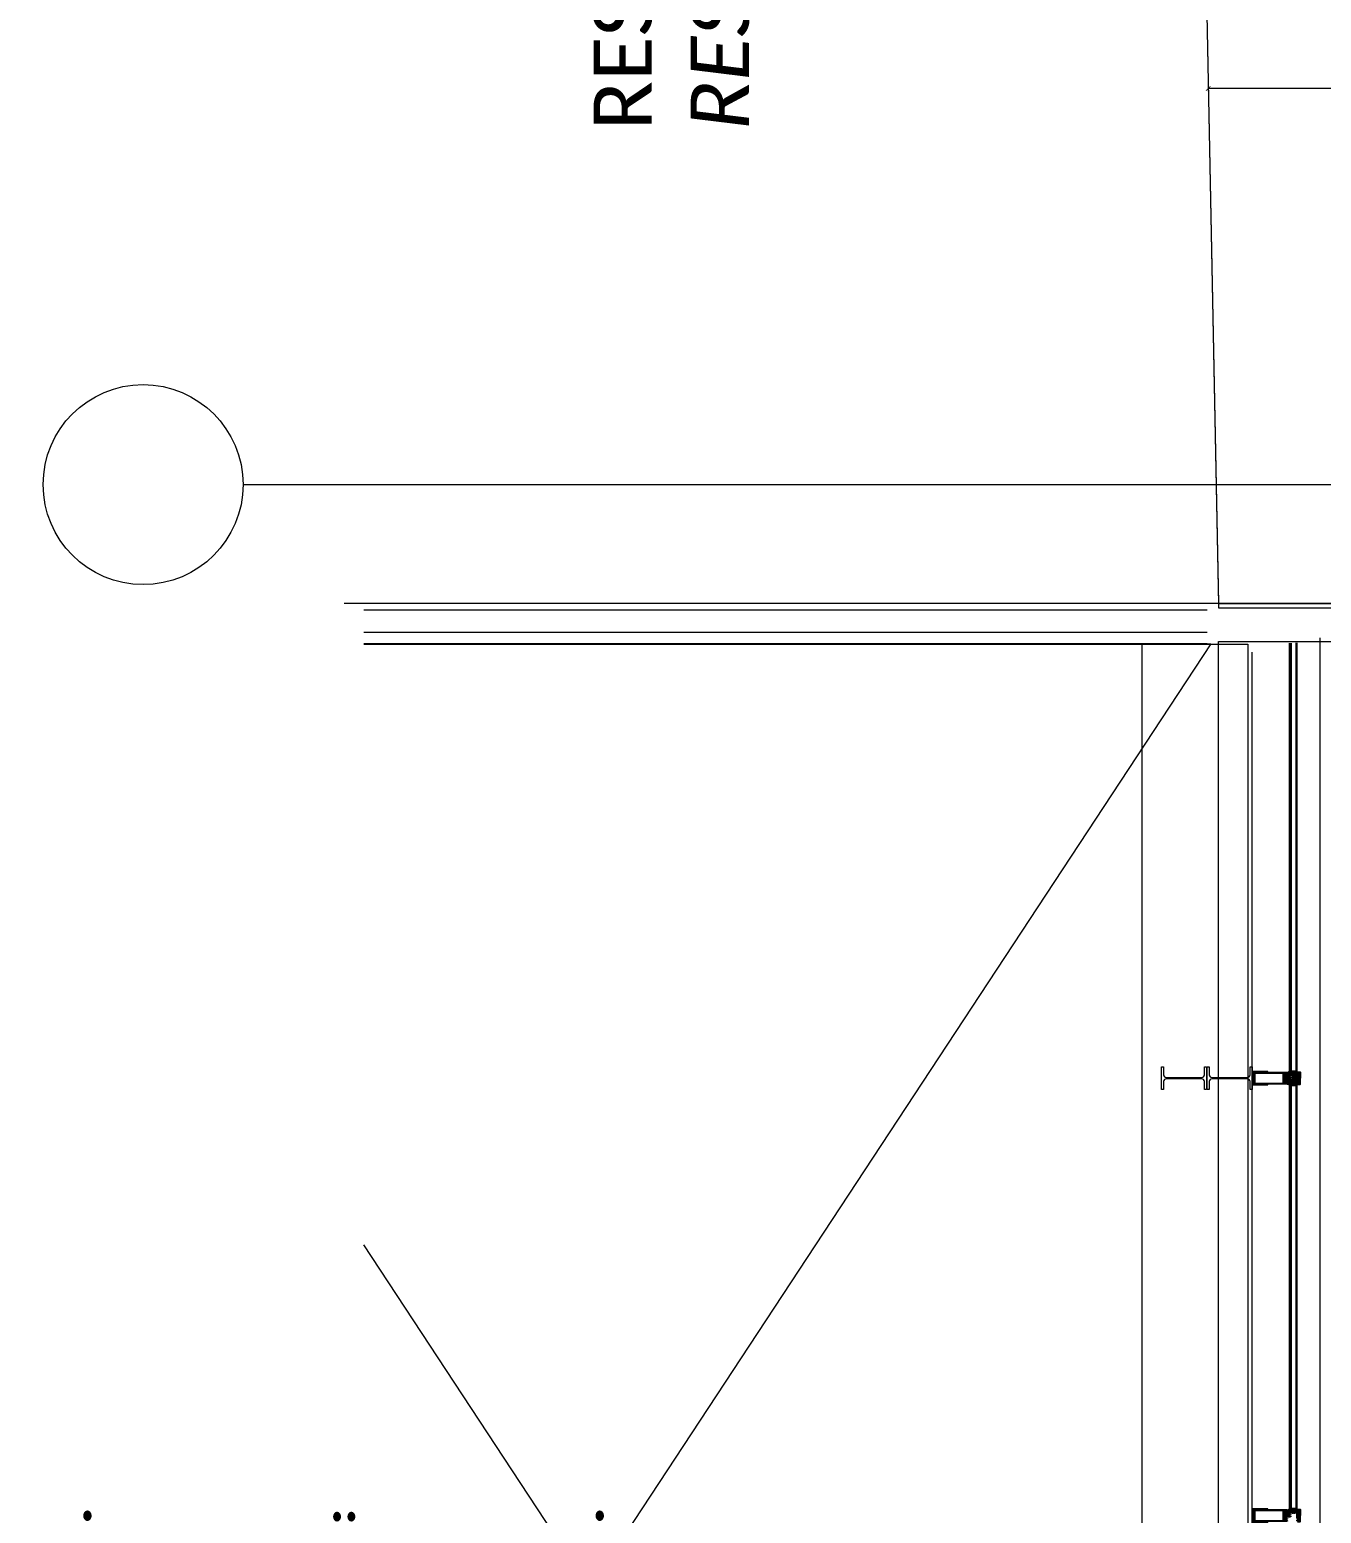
# Model space of a CAD drawing. Header units: millimetres. Extents: x -24 to 530668, y -246875 to -2983.
# Drawn here: x 264136 to 264713, y -115107 to -114445 of the extents above; entities that cross this region are included whole.
import ezdxf
from ezdxf.enums import TextEntityAlignment as Align

# ---------------------------------------------------------------- set-up
doc = ezdxf.new("R2010")
doc.units = ezdxf.units.MM
doc.header["$PDMODE"] = 2
doc.layers.get('0').update_dxf_attribs({"lineweight": 20})
for name, color, linetype, lineweight in [('0S-Profile EPDM', 22, 'Continuous', 25), ('0S-Shading EPDM', 25, 'Continuous', 13), ('t_tarama', 253, 'Continuous', 5), ('zemin yazı', 7, 'Continuous', 15), ('ölçü', 251, 'Continuous', 5)]:
    doc.layers.add(name, color=color, linetype=linetype, lineweight=lineweight)
doc.layers.add('a_window_metal_aluminium_section', color=2, linetype='Continuous')
doc.styles.add('arial', font='arial.ttf')
doc.styles.get("Standard").update_dxf_attribs({"font": 'times.ttf', "height": 12})
doc.styles.add('text2', font='calibri.ttf', dxfattribs={"width": 0.8})
doc.styles.add('txt_tur_1', font='arial.ttf', dxfattribs={"height": 1.5})
doc.styles.add('X_S_COL_01$0$arial', font='arial.ttf')
doc.styles.add('Ölçü50', font='calibri.ttf', dxfattribs={"width": 0.7})
doc.dimstyles.new('olcu10', dxfattribs={"dimtxt": 14, "dimasz": 2, "dimexe": 1.25, "dimexo": 0.625, "dimgap": 0.5, "dimtad": 1, "dimdec": 1, "dimrnd": 0.5, "dimzin": 9, "dimtxsty": 'Ölçü50', "dimblk": 'ARCHTICK', "dimcen": 2, "dimclrd": 256, "dimclre": 256, "dimclrt": 6, "dimazin": 2, "dimtfac": 1, "dimtdec": 1, "dimtix": 1, "dimtmove": 0, "dimatfit": 3, "dimldrblk": 'ARCHTICK', "dimfxl": 1, "dimlwd": -1, "dimarcsym": 0})

# ---------------------------------------------------------------- blocks, each defined once
blk = doc.blocks.new('_ArchTick')
at = {"color": 0, "linetype": 'ByBlock', "const_width": 0.15}
blk.add_lwpolyline([(-0.5, -0.5), (0.5, 0.5)], dxfattribs=at)
blk = doc.blocks.new('*D877')
at = {"layer": 'DEFPOINTS', "color": 0, "transparency": 16777216}
for p in [(259150.49, -114055.84, 1.63), (259150.49, -114060.17), (259477.9, -114059.93, 0)]:
    blk.add_point(p, dxfattribs=at)
at = {"layer": 'ölçü', "lineweight": -2, "transparency": 16777216}
for p, q in [((259150.49, -114056.47), (259150.49, -114061.42)), ((259477.9, -114060.55), (259477.9, -114061.42))]:
    blk.add_line(p, q, dxfattribs=at)
at = {"layer": 'ölçü', "transparency": 16777216}
blk.add_line((259477.9, -114060.17), (259150.49, -114060.17), dxfattribs=at)
at = {"layer": 'ölçü', "transparency": 16777216, "xscale": 2, "yscale": 2, "zscale": 2, "rotation": 180}
blk.add_blockref('_ArchTick', (259150.49, -114060.17), dxfattribs=at)
at = {"layer": 'ölçü', "transparency": 16777216, "xscale": 2, "yscale": 2, "zscale": 2}
blk.add_blockref('_ArchTick', (259477.9, -114060.17), dxfattribs=at)
at = {"layer": 'ölçü', "color": 6, "transparency": 16777216, "insert": (259314.2, -114051.04), "char_height": 14, "attachment_point": 5, "style": 'Ölçü50'}
blk.add_mtext('327,5', dxfattribs=at)
blk = doc.blocks.new('dgriya')
at = {"layer": 'a_window_metal_aluminium_section', "extrusion": (0, 0, -1)}
for p, q in [((-161.7, 4.5), (-161.2, 5)), ((-161.7, 3.5), (-161.7, 4.5)), ((-160.7, 2.5), (-161.7, 3.5)), ((-161.2, 5), (-134.2, 5)), ((-159.8, 2.5), (-160.7, 2.5)), ((-159.5, 2), (-159.8, 2.5)), ((-158.3, 2), (-159.5, 2)), ((-158, 2.5), (-158.3, 2)), ((-157.7, 2), (-158, 2.5)), ((-156.5, 2), (-157.7, 2)), ((-156.2, 2.5), (-156.5, 2)), ((-155.9, 2), (-156.2, 2.5)), ((-154.7, 2), (-155.9, 2)), ((-154.4, 2.5), (-154.7, 2)), ((-154.1, 2), (-154.4, 2.5)), ((-152.9, 2), (-154.1, 2)), ((-152.6, 2.5), (-152.9, 2)), ((-152.3, 2), (-152.6, 2.5)), ((-151.1, 2), (-152.3, 2)), ((-150.8, 2.5), (-151.1, 2)), ((-150.5, 2), (-150.8, 2.5)), ((-149.3, 2), (-150.5, 2)), ((-149, 2.5), (-149.3, 2)), ((-148.7, 2), (-149, 2.5)), ((-147.5, 2), (-148.7, 2)), ((-147.2, 2.5), (-147.5, 2)), ((-146.9, 2), (-147.2, 2.5)), ((-145.8, 2), (-146.9, 2)), ((-145.8, 14.4), (-144.9, 15.3)), ((-145.8, 13.1), (-145.8, 14.4)), ((-145.3, 12.6), (-145.8, 13.1)), ((-143.9, 0.9), (-145.8, 2)), ((-145.7, 23.1), (-145.7, 25)), ((-145.7, 25), (2.8, 25)), ((-144.9, 22.3), (-145.7, 23.1)), ((-133.2, 12.6), (-145.3, 12.6)), ((-144.3, 22.3), (-144.9, 22.3)), ((-144.9, 15.3), (-144.3, 15.3)), ((-141.6, 23.5), (-144.3, 23.5)), ((-144.3, 23.5), (-144.3, 22.3)), ((-144.3, 15.3), (-144.3, 14.1)), ((-144.3, 14.1), (-141.6, 14.1)), ((-143.4, 0), (-143.9, 0.9)), ((-143.9, -0.9), (-143.4, 0)), ((-141.6, 19), (-141.6, 23.5)), ((-141.4, 18.8), (-141.6, 19)), ((-141.6, 18.5), (-141.4, 18.8)), ((-141.6, 14.1), (-141.6, 18.5)), ((-134.2, 5), (-133.2, 5.3)), ((-132.7, 12.1), (-133.2, 12.6)), ((-133.2, 5.3), (-132.7, 6.5)), ((-132.7, 6.5), (-132.7, 12.1)), ((2.8, 25), (3.8, 24.6)), ((3.8, 24.6), (4.3, 23.7)), ((4.3, 23.7), (4.3, -23.5)), ((-161.7, -3.7), (-160.7, -2.5)), ((-161.7, -4.5), (-161.7, -3.7)), ((-161.2, -5), (-161.7, -4.5)), ((-134.2, -5), (-161.2, -5)), ((-160.7, -2.5), (-160.4, -2)), ((-160.4, -2), (-159.2, -2)), ((-159.2, -2), (-158.9, -2.5)), ((-158.9, -2.5), (-158.6, -2)), ((-158.6, -2), (-157.4, -2)), ((-157.4, -2), (-157.1, -2.5)), ((-157.1, -2.5), (-156.8, -2)), ((-156.8, -2), (-155.6, -2)), ((-155.6, -2), (-155.3, -2.5)), ((-155.3, -2.5), (-155, -2)), ((-155, -2), (-153.8, -2)), ((-153.8, -2), (-153.5, -2.5)), ((-153.5, -2.5), (-153.2, -2)), ((-153.2, -2), (-152, -2)), ((-152, -2), (-151.7, -2.5)), ((-151.7, -2.5), (-151.4, -2)), ((-151.4, -2), (-150.2, -2)), ((-150.2, -2), (-149.9, -2.5)), ((-149.9, -2.5), (-149.6, -2)), ((-149.6, -2), (-148.4, -2)), ((-148.4, -2), (-148.1, -2.5)), ((-148.1, -2.5), (-147.8, -2)), ((-147.8, -2), (-145.8, -2)), ((-145.8, -2), (-143.9, -0.9)), ((-145.8, -13.1), (-145.3, -12.6)), ((-145.8, -14.4), (-145.8, -13.1)), ((-145.8, -13.1), (-145.8, -13.1)), ((-144.9, -15.3), (-145.8, -14.4)), ((-145.7, -23.1), (-144.9, -22.3)), ((-145.7, -25), (-145.7, -23.1)), ((2.8, -25), (-145.7, -25)), ((-145.3, -12.6), (-133.2, -12.6)), ((-144.3, -15.3), (-144.9, -15.3)), ((-144.9, -22.3), (-144.3, -22.3)), ((-141.6, -14.1), (-144.3, -14.1)), ((-144.3, -14.1), (-144.3, -15.3)), ((-144.3, -22.3), (-144.3, -23.5)), ((-144.3, -23.5), (-141.6, -23.5)), ((-141.6, -18.5), (-141.6, -14.1)), ((-141.4, -18.8), (-141.6, -18.5)), ((-141.6, -19), (-141.4, -18.8)), ((-141.6, -23.5), (-141.6, -19)), ((-133, -5.6), (-134.2, -5)), ((-133.2, -12.6), (-132.7, -12.1)), ((-132.7, -6.5), (-133, -5.6)), ((-132.7, -12.1), (-132.7, -6.5)), ((3.9, -24.6), (2.8, -25)), ((4.3, -23.5), (3.9, -24.6))]:
    blk.add_line(p, q, dxfattribs=at)
at = {"layer": 'a_window_metal_aluminium_section'}
for p, q in [((-130.4, 22.9), (-130.4, -22.9)), ((0, 22.9), (-130.4, 22.9)), ((-130.4, 22.9), (-130.4, 22.9)), ((0, -22.9), (0, 22.9)), ((-130.4, -22.9), (0, -22.9))]:
    blk.add_line(p, q, dxfattribs=at)
for points in [[(-192.4, 27), (-204.4, 27), (-204.4, 0)], [(-192.4, 25), (-202.4, 25), (-202.4, 0)], [(-192.4, 25), (-192.4, 27)], [(-192.4, -27), (-204.4, -27), (-204.4, 0)], [(-192.4, -25), (-202.4, -25), (-202.4, 0)], [(-192.4, -25), (-192.4, -27)]]:
    blk.add_lwpolyline(points, dxfattribs=at)
for points in [[(-191.5, 23.5), (-191.5, 20.3), (-192.3, 19.5), (-192.9, 19.5), (-192.9, 20.7), (-194.5, 20.7), (-194.7, 20.7), (-194.9, 20.6), (-195.1, 20.5), (-195.2, 20.4), (-195.4, 20.3), (-195.5, 20.1), (-195.5, 19.9), (-195.5, 19.7), (-195.5, 11.3), (-192.9, 11.3), (-192.9, 12.5), (-192.3, 12.5), (-191.5, 11.7), (-191.5, -11.7), (-192.3, -12.5), (-192.9, -12.5), (-192.9, -11.3), (-195.5, -11.3), (-195.5, -19.7), (-195.5, -19.9), (-195.5, -20.1), (-195.4, -20.3), (-195.2, -20.4), (-195.1, -20.5), (-194.9, -20.6), (-194.7, -20.7), (-194.5, -20.7), (-192.9, -20.7), (-192.9, -19.5), (-192.3, -19.5), (-191.5, -20.3), (-191.5, -23.5), (-195.3, -22.5), (-195.4, -22.5), (-195.5, -22.5), (-195.6, -22.5), (-195.7, -22.5), (-195.8, -22.6), (-195.9, -22.7), (-196, -22.8), (-196, -22.9), (-196, -23), (-196.1, -23.1), (-196.1, -23.2), (-196.2, -23.3), (-196.3, -23.4), (-196.4, -23.4), (-196.5, -23.5), (-196.6, -23.5), (-196.7, -23.5), (-196.8, -23.4), (-197, -23.4), (-197.1, -23.3), (-197.2, -23.2), (-197.4, -23.1), (-197.5, -23), (-197.6, -23), (-197.7, -22.9), (-197.8, -22.9), (-197.9, -22.8), (-198, -22.8), (-198.1, -22.7), (-198.3, -22.7), (-198.4, -22.6), (-198.5, -22.6), (-198.6, -22.5), (-198.7, -22.5), (-198.9, -22.4), (-199, -22.3), (-199.1, -22.3), (-199.2, -22.2), (-199.3, -22.2), (-199.4, -22.1), (-199.5, -22.1), (-199.6, -22), (-199.8, -21.9), (-199.9, -21.9), (-200, -21.9), (-200.2, -21.8), (-200.3, -21.7), (-200.5, -21.7), (-200.6, -21.7), (-200.7, -21.6), (-200.8, -21.6), (-200.9, -21.5), (-201, -21.5), (-201.1, -21.5), (-201.2, -21.4), (-201.3, -21.3), (-201.4, -21.2), (-201.4, -21), (-201.4, -20.8), (-201.3, -20.7), (-201.2, -20.6), (-201.1, -20.5), (-200.9, -20.5), (-198, -20.5), (-197.9, -20.5), (-197.7, -20.4), (-197.6, -20.2), (-197.5, -20), (-197.5, -10.8), (-197.5, -10.6), (-197.5, -10.4), (-197.4, -10.2), (-197.2, -10.1), (-197.1, -10), (-196.9, -9.9), (-196.7, -9.8), (-196.5, -9.8), (-195.5, -9.8), (-195.3, -9.8), (-195.2, -9.7), (-195, -9.6), (-194.8, -9.5), (-194.7, -9.4), (-194.6, -9.2), (-194.6, -9), (-194.5, -8.8), (-194.5, -0.3), (-194.4, -0.2), (-194.3, 0), (-194.4, 0.2), (-194.5, 0.2), (-194.5, 8.8), (-194.6, 9), (-194.6, 9.2), (-194.7, 9.4), (-194.8, 9.5), (-195, 9.6), (-195.2, 9.7), (-195.3, 9.8), (-195.5, 9.8), (-196.5, 9.8), (-196.7, 9.8), (-196.9, 9.9), (-197.1, 10), (-197.2, 10.1), (-197.4, 10.2), (-197.5, 10.4), (-197.5, 10.6), (-197.5, 10.8), (-197.5, 20), (-197.6, 20.2), (-197.7, 20.4), (-197.9, 20.5), (-198, 20.5), (-200.9, 20.5), (-201.1, 20.5), (-201.2, 20.6), (-201.3, 20.7), (-201.4, 20.8), (-201.4, 21), (-201.4, 21.2), (-201.3, 21.3), (-201.2, 21.4), (-201.1, 21.5), (-201, 21.5), (-200.8, 21.6), (-200.7, 21.6), (-200.6, 21.7), (-200.5, 21.7), (-200.3, 21.7), (-200.2, 21.8), (-200.1, 21.8), (-200, 21.9), (-199.9, 21.9), (-199.8, 21.9), (-199.7, 22), (-199.6, 22), (-199.4, 22.1), (-199.2, 22.2), (-199, 22.3), (-198.9, 22.4), (-198.8, 22.4), (-198.6, 22.5), (-198.5, 22.6), (-198.4, 22.6), (-198.3, 22.7), (-198.1, 22.7), (-198, 22.8), (-197.9, 22.8), (-197.8, 22.9), (-197.6, 23), (-197.5, 23), (-197.4, 23.1), (-197.3, 23.2), (-197.2, 23.2), (-197.1, 23.3), (-197, 23.3), (-197, 23.4), (-196.8, 23.4), (-196.7, 23.5), (-196.6, 23.5), (-196.5, 23.4), (-196.3, 23.4), (-196.2, 23.3), (-196.1, 23.2), (-196.1, 23.1), (-196, 23), (-196, 22.9), (-196, 22.8), (-195.9, 22.7), (-195.8, 22.6), (-195.7, 22.5), (-195.5, 22.5), (-195.4, 22.5), (-195.3, 22.5), (-191.5, 23.5)], [(-133.2, -3.2), (-132.7, -2.7), (-132.7, 2.7), (-133.2, 3.2), (-140.6, 3.2), (-141.1, 2.7), (-141.1, -2.7), (-140.6, -3.2), (-133.2, -3.2)], [(-138.4, 14.1), (-132.7, 14.1), (-132.7, 18.5), (-132.5, 18.8), (-132.7, 19), (-132.7, 23.5), (-138.4, 23.5), (-138.4, 22.3), (-139, 22.3), (-139.6, 23), (-140.2, 23.1), (-140.5, 22.6), (-140.3, 22.2), (-139.3, 21.2), (-139, 20.5), (-139, 17.1), (-139.3, 16.4), (-140.3, 15.4), (-140.5, 15), (-140.2, 14.5), (-139.6, 14.7), (-139, 15.3), (-138.4, 15.3), (-138.4, 14.1)], [(-138.4, -23.5), (-132.7, -23.5), (-132.7, -19), (-132.5, -18.8), (-132.7, -18.5), (-132.7, -14.1), (-138.4, -14.1), (-138.4, -15.3), (-139, -15.3), (-139.6, -14.7), (-140.2, -14.5), (-140.5, -15), (-140.3, -15.3), (-139.3, -16.4), (-139, -17.1), (-139, -20.5), (-139.3, -21.2), (-140.3, -22.2), (-140.5, -22.6), (-140.2, -23.1), (-139.6, -23), (-139, -22.3), (-138.4, -22.3), (-138.4, -23.5)]]:
    blk.add_lwpolyline(points, close=True, dxfattribs=at)
blk = doc.blocks.new('Gasket 244947')
at = {"layer": '0S-Shading EPDM'}
h = blk.add_hatch(dxfattribs=at)
h.set_pattern_fill('ANSI37', color=256, scale=0.625, angle=90, style=0)
h.paths.add_polyline_path([(7.8, 0), (4.57, 0), (4.1, 0.5), (4.1, 1.58), (4.57, 2), (7.83, 2), (8.3, 1.58), (8.3, 0.5)], flags=16)
h.paths.add_polyline_path([(7.4, -4.5), (5, -4.5), (4, -3.5), (4, -2.5), (5, -1.5), (7.4, -1.5), (8.4, -2.5), (8.4, -3.5)], flags=16)
h.paths.add_polyline_path([(0.91, -7.87), (2.9, -7.87), (3.99, -7.9), (5.07, -8.01), (6.14, -8.2), (7.19, -8.45), (8.3, -8.65), (9.42, -8.78), (12.23, -8.8), (12.9, -8.4), (12.91, -8.21), (12.46, -7.82), (11.61, -7.83), (10.44, -7.8), (9.24, -7.74), (8.44, -7.65), (8.12, -7.41), (8.1, -7.23), (8.45, -6.86), (11.4, -7.01), (12.4, -6.05), (12.4, 0), (10.39, 0), (9.83, -0.15), (9.49, 0.08), (9.49, 1.7), (9.96, 1.98), (10.11, 2.19), (10, 2.47), (8.62, 3.61), (7.17, 3.1), (5.24, 3.1), (3.78, 3.61), (2.4, 2.47), (2.29, 2.19), (2.44, 1.98), (2.91, 1.7), (2.91, 0.08), (2.57, -0.15), (2.02, 0), (0, 0), (0, -5.98), (-0.26, -6.64), (-0.75, -7.11), (-1.28, -7.54), (-1.86, -7.9), (-2.46, -8.21), (-3.01, -8.46), (-3.07, -8.63), (-3.01, -8.79), (-2.85, -8.87), (-1.55, -8.62), (0.07, -8.05)])
at = {"layer": '0S-Profile EPDM'}
blk.add_lwpolyline([(0.91, -7.87), (2.9, -7.87), (3.99, -7.9), (5.07, -8.01), (6.14, -8.2), (7.19, -8.45), (8.3, -8.65), (9.42, -8.78), (12.23, -8.8), (12.9, -8.4), (12.91, -8.21), (12.46, -7.82), (11.61, -7.83), (10.44, -7.8), (9.24, -7.74), (8.44, -7.65), (8.12, -7.41), (8.1, -7.23), (8.45, -6.86), (11.4, -7.01), (12.4, -6.05), (12.4, 0), (10.39, 0), (9.83, -0.15), (9.49, 0.08), (9.49, 1.7), (9.96, 1.98), (10.11, 2.19), (10, 2.47), (8.62, 3.61), (7.17, 3.1), (5.24, 3.1), (3.78, 3.61), (2.4, 2.47), (2.29, 2.19), (2.44, 1.98), (2.91, 1.7), (2.91, 0.08), (2.57, -0.15), (2.02, 0), (0, 0), (0, -5.98), (-0.26, -6.64), (-0.75, -7.11), (-1.28, -7.54), (-1.86, -7.9), (-2.46, -8.21), (-3.01, -8.46), (-3.07, -8.63), (-3.01, -8.79), (-2.85, -8.87), (-1.55, -8.62), (0.07, -8.05), (0.91, -7.87)], close=True, dxfattribs=at)
at = {"layer": '0S-Profile EPDM', "extrusion": (0, 0, -1)}
for points in [[(-7.8, 0), (-4.57, 0), (-4.1, 0.5), (-4.1, 1.58), (-4.57, 2), (-7.83, 2), (-8.3, 1.58), (-8.3, 0.5), (-7.8, 0)], [(-7.4, -4.5), (-5, -4.5), (-4, -3.5), (-4, -2.5), (-5, -1.5), (-7.4, -1.5), (-8.4, -2.5), (-8.4, -3.5), (-7.4, -4.5)]]:
    blk.add_lwpolyline(points, close=True, dxfattribs=at)
blk = doc.blocks.new('_244947')
at = {"layer": '0S-Profile EPDM'}
blk.add_blockref('Gasket 244947', (0, 0), dxfattribs=at)
blk = doc.blocks.new('326320')
at = {"layer": '0S-Profile EPDM'}
for points in [[(8.4, 13.6), (8.4, 17.7), (6.8, 19.3), (4.6, 19.3), (4.5, 19.2), (4.4, 19.3), (3.3, 19.3), (3.3, 19.2), (3.2, 19.3), (2.2, 19.3), (2.1, 19.2), (2, 19.3), (0, 19.3), (0, 15.8), (0.1, 15.7), (0, 15.6), (0, 14.8), (0.1, 14.7), (0, 14.6), (0, 13.8), (0.1, 13.7), (0, 13.6), (0, 12.8), (0.1, 12.7), (0, 12.6), (0, 11.8), (0.1, 11.7), (0, 11.6), (0, 10.4), (1.2, 9.9), (1.2, 9.4), (0, 8.9), (0, 7.7), (0.1, 7.6), (0, 7.6), (0, 6.7), (0.1, 6.6), (0, 6.6), (0, 5.7), (0.1, 5.6), (0, 5.6), (0, 4.7), (0.1, 4.6), (0, 4.6), (0, 3.7), (0.1, 3.6), (0, 3.5), (0, 0), (2, 0), (2.1, 0.1), (2.2, 0), (3.2, 0), (3.3, 0.1), (3.3, 0), (4.4, 0), (4.5, 0.1), (4.6, 0), (6.8, 0), (8.4, 1.6), (8.4, 5.7), (20.8, 5.7), (20.8, 6.3), (20.3, 6.8), (9.1, 6.8), (8.6, 7.3), (8.6, 12), (9.1, 12.5), (20.3, 12.5), (20.8, 13), (20.8, 13.6)], [(7, 16.8), (7, 2.5), (6, 1.5), (1.4, 1.5), (1.4, 17.8), (6, 17.8), (7, 16.9)]]:
    blk.add_lwpolyline(points, close=True, dxfattribs=at)
blk = doc.blocks.new('Gasket 242524')
at = {"layer": '0S-Shading EPDM'}
h = blk.add_hatch(dxfattribs=at)
h.set_pattern_fill('ANSI37', color=256, scale=0.625, angle=90, style=0)
h.paths.add_polyline_path([(-2.737134, 5.300517), (-2.87946, 5.056922), (-3.000123, 4.801901), (-3.098214, 4.537377), (-3.172994, 4.265342), (-3.223901, 3.987847), (-3.250549, 3.706982), (-3.252739, 3.424864), (-3.230453, 3.14362), (-3.18386, 2.865368), (-3.113311, 2.592205), (-3.019338, 2.32619), (-2.902648, 2.069327), (-2.76412, 1.823552), (-2.6048, 1.590717), (-2.556662, 1.520493), (-2.514672, 1.446428), (-2.479134, 1.36906), (-2.450306, 1.288949), (-2.428397, 1.206677), (-2.413566, 1.122839), (-2.405919, 1.038044), (-2.405514, 0.952905), (-2.412352, 0.86804), (-2.426384, 0.784065), (-2.447508, 0.701588), (-2.475572, 0.621206), (-2.510371, 0.543503), (-2.551654, 0.469042), (-2.599121, 0.398362), (-2.652428, 0.331976), (-2.711189, 0.270365), (-2.774978, 0.213975), (-2.843332, 0.163216), (-2.915756, 0.118456), (-2.991725, 0.080018), (-3.070688, 0.048182), (-3.152073, 0.023177), (-3.235291, 0.005187), (-3.319736, -0.00566), (-3.404799, -0.009285), (-4.813239, -0.009285), (-4.890818, -0.012298), (-4.96793, -0.021322), (-5.04411, -0.0363), (-5.118898, -0.057143), (-5.191843, -0.083726), (-8.888317, -1.595786), (-8.966648, -1.631845), (-9.041582, -1.674518), (-9.11256, -1.723489), (-9.179056, -1.778392), (-9.240574, -1.83882), (-9.296658, -1.904323), (-9.34689, -1.974415), (-9.390896, -2.048574), (-9.42835, -2.126248), (-9.458972, -2.20686), (-9.482536, -2.289811), (-9.498866, -2.374483), (-9.50784, -2.460247), (-9.509392, -2.546466), (-9.50351, -2.632498), (-9.490239, -2.717703), (-9.469675, -2.801448), (-9.441974, -2.88311), (-9.40734, -2.962082), (-9.366031, -3.037776), (-9.318354, -3.10963), (-9.264664, -3.17711), (-9.205361, -3.239713), (-9.140884, -3.296974), (-9.071714, -3.348467), (-8.998365, -3.393809), (-8.921382, -3.432664), (-8.841338, -3.464742), (-8.758827, -3.489805), (-5.875279, -4.103828), (-2.950409, -4.473981), (-0.004806, -4.597656), (2.940798, -4.473985), (5.865668, -4.103838), (8.749217, -3.489819), (8.831728, -3.464756), (8.911773, -3.432678), (8.988756, -3.393823), (9.062106, -3.34848), (9.131277, -3.296986), (9.195754, -3.239725), (9.255058, -3.177121), (9.308748, -3.109641), (9.356425, -3.037787), (9.397735, -2.962092), (9.432369, -2.88312), (9.460071, -2.801457), (9.480634, -2.717711), (9.493906, -2.632505), (9.499788, -2.546473), (9.498236, -2.460254), (9.489261, -2.374489), (9.472932, -2.289816), (9.449368, -2.206865), (9.418745, -2.126252), (9.381291, -2.048577), (9.337284, -1.974418), (9.287052, -1.904326), (9.230968, -1.838822), (9.169449, -1.778393), (9.102953, -1.72349), (9.031974, -1.674519), (8.95704, -1.631845), (8.878708, -1.595786), (5.182234, -0.083726), (5.109288, -0.057143), (5.034501, -0.0363), (4.958321, -0.021322), (4.881209, -0.012298), (4.80363, -0.009285), (3.39519, -0.009285), (3.310127, -0.00566), (3.225681, 0.005187), (3.142464, 0.023177), (3.061079, 0.048182), (2.982116, 0.080018), (2.906147, 0.118456), (2.833723, 0.163216), (2.765369, 0.213975), (2.70158, 0.270365), (2.642819, 0.331976), (2.589512, 0.398362), (2.542045, 0.469042), (2.500762, 0.543503), (2.465963, 0.621206), (2.437899, 0.701588), (2.416775, 0.784065), (2.402743, 0.86804), (2.395905, 0.952905), (2.39631, 1.038044), (2.403957, 1.122839), (2.418788, 1.206677), (2.440697, 1.288949), (2.469525, 1.36906), (2.505063, 1.446428), (2.547053, 1.520493), (2.595191, 1.590717), (2.754511, 1.823552), (2.893039, 2.069327), (3.009729, 2.32619), (3.103702, 2.592205), (3.174251, 2.865368), (3.220844, 3.14362), (3.24313, 3.424864), (3.24094, 3.706982), (3.214292, 3.987847), (3.163385, 4.265342), (3.088605, 4.537377), (2.990514, 4.801901), (2.869851, 5.056922), (2.727525, 5.300517), (2.56461, 5.530851), (2.382333, 5.746188), (2.182067, 5.944906), (1.965322, 6.125506), (1.73373, 6.286629), (1.489038, 6.427059), (1.233088, 6.545739), (0.967811, 6.641774), (0.695204, 6.714442), (0.417322, 6.763193), (0.136258, 6.78766), (-0.145868, 6.78766), (-0.426931, 6.763193), (-0.704813, 6.714442), (-0.97742, 6.641774), (-1.242697, 6.545739), (-1.498647, 6.427059), (-1.743339, 6.286629), (-1.974931, 6.125506), (-2.191676, 5.944906), (-2.391942, 5.746188), (-2.574219, 5.530851)])
at = {"layer": '0S-Profile EPDM'}
blk.add_lwpolyline([(-2.737134, 5.300517), (-2.87946, 5.056922), (-3.000123, 4.801901), (-3.098214, 4.537377), (-3.172994, 4.265342), (-3.223901, 3.987847), (-3.250549, 3.706982), (-3.252739, 3.424864), (-3.230453, 3.14362), (-3.18386, 2.865368), (-3.113311, 2.592205), (-3.019338, 2.32619), (-2.902648, 2.069327), (-2.76412, 1.823552), (-2.6048, 1.590717), (-2.556662, 1.520493), (-2.514672, 1.446428), (-2.479134, 1.36906), (-2.450306, 1.288949), (-2.428397, 1.206677), (-2.413566, 1.122839), (-2.405919, 1.038044), (-2.405514, 0.952905), (-2.412352, 0.86804), (-2.426384, 0.784065), (-2.447508, 0.701588), (-2.475572, 0.621206), (-2.510371, 0.543503), (-2.551654, 0.469042), (-2.599121, 0.398362), (-2.652428, 0.331976), (-2.711189, 0.270365), (-2.774978, 0.213975), (-2.843332, 0.163216), (-2.915756, 0.118456), (-2.991725, 0.080018), (-3.070688, 0.048182), (-3.152073, 0.023177), (-3.235291, 0.005187), (-3.319736, -0.00566), (-3.404799, -0.009285), (-4.813239, -0.009285), (-4.890818, -0.012298), (-4.96793, -0.021322), (-5.04411, -0.0363), (-5.118898, -0.057143), (-5.191843, -0.083726), (-8.888317, -1.595786), (-8.966648, -1.631845), (-9.041582, -1.674518), (-9.11256, -1.723489), (-9.179056, -1.778392), (-9.240574, -1.83882), (-9.296658, -1.904323), (-9.34689, -1.974415), (-9.390896, -2.048574), (-9.42835, -2.126248), (-9.458972, -2.20686), (-9.482536, -2.289811), (-9.498866, -2.374483), (-9.50784, -2.460247), (-9.509392, -2.546466), (-9.50351, -2.632498), (-9.490239, -2.717703), (-9.469675, -2.801448), (-9.441974, -2.88311), (-9.40734, -2.962082), (-9.366031, -3.037776), (-9.318354, -3.10963), (-9.264664, -3.17711), (-9.205361, -3.239713), (-9.140884, -3.296974), (-9.071714, -3.348467), (-8.998365, -3.393809), (-8.921382, -3.432664), (-8.841338, -3.464742), (-8.758827, -3.489805), (-5.875279, -4.103828), (-2.950409, -4.473981), (-0.004806, -4.597656), (2.940798, -4.473985), (5.865668, -4.103838), (8.749217, -3.489819), (8.831728, -3.464756), (8.911773, -3.432678), (8.988756, -3.393823), (9.062106, -3.34848), (9.131277, -3.296986), (9.195754, -3.239725), (9.255058, -3.177121), (9.308748, -3.109641), (9.356425, -3.037787), (9.397735, -2.962092), (9.432369, -2.88312), (9.460071, -2.801457), (9.480634, -2.717711), (9.493906, -2.632505), (9.499788, -2.546473), (9.498236, -2.460254), (9.489261, -2.374489), (9.472932, -2.289816), (9.449368, -2.206865), (9.418745, -2.126252), (9.381291, -2.048577), (9.337284, -1.974418), (9.287052, -1.904326), (9.230968, -1.838822), (9.169449, -1.778393), (9.102953, -1.72349), (9.031974, -1.674519), (8.95704, -1.631845), (8.878708, -1.595786), (5.182234, -0.083726), (5.109288, -0.057143), (5.034501, -0.0363), (4.958321, -0.021322), (4.881209, -0.012298), (4.80363, -0.009285), (3.39519, -0.009285), (3.310127, -0.00566), (3.225681, 0.005187), (3.142464, 0.023177), (3.061079, 0.048182), (2.982116, 0.080018), (2.906147, 0.118456), (2.833723, 0.163216), (2.765369, 0.213975), (2.70158, 0.270365), (2.642819, 0.331976), (2.589512, 0.398362), (2.542045, 0.469042), (2.500762, 0.543503), (2.465963, 0.621206), (2.437899, 0.701588), (2.416775, 0.784065), (2.402743, 0.86804), (2.395905, 0.952905), (2.39631, 1.038044), (2.403957, 1.122839), (2.418788, 1.206677), (2.440697, 1.288949), (2.469525, 1.36906), (2.505063, 1.446428), (2.547053, 1.520493), (2.595191, 1.590717), (2.754511, 1.823552), (2.893039, 2.069327), (3.009729, 2.32619), (3.103702, 2.592205), (3.174251, 2.865368), (3.220844, 3.14362), (3.24313, 3.424864), (3.24094, 3.706982), (3.214292, 3.987847), (3.163385, 4.265342), (3.088605, 4.537377), (2.990514, 4.801901), (2.869851, 5.056922), (2.727525, 5.300517), (2.56461, 5.530851), (2.382333, 5.746188), (2.182067, 5.944906), (1.965322, 6.125506), (1.73373, 6.286629), (1.489038, 6.427059), (1.233088, 6.545739), (0.967811, 6.641774), (0.695204, 6.714442), (0.417322, 6.763193), (0.136258, 6.78766), (-0.145868, 6.78766), (-0.426931, 6.763193), (-0.704813, 6.714442), (-0.97742, 6.641774), (-1.242697, 6.545739), (-1.498647, 6.427059), (-1.743339, 6.286629), (-1.974931, 6.125506), (-2.191676, 5.944906), (-2.391942, 5.746188), (-2.574219, 5.530851), (-2.737134, 5.300517)], close=True, dxfattribs=at)
blk = doc.blocks.new('_242524')
at = {"layer": '0S-Profile EPDM'}
blk.add_blockref('Gasket 242524', (0, 0), dxfattribs=at)
blk = doc.blocks.new('COLUMN-GZL6')
at = {"color": 0, "linetype": 'ByBlock', "lineweight": -2}
blk.add_lwpolyline([(50, 0), (50, -9), (15, -9, 0.414214), (3, -21), (3, -179, 0.414214), (15, -191), (50, -191), (50, -200), (-50, -200), (-50, -191), (-15, -191, 0.414214), (-3, -179), (-3, -21, 0.414214), (-15, -9), (-50, -9), (-50, 0)], format="xyb", close=True, dxfattribs=at)
at = {"style": 'arial', "flags": 9}
for tag in ['DATA', 'PROMPTS']:
    blk.add_attdef(tag, (0, 0), '', height=3, dxfattribs=at)
blk = doc.blocks.new('X_S_COL_01$0$COLUMN-GZL6')
at = {"color": 0, "linetype": 'ByBlock', "lineweight": -2}
blk.add_lwpolyline([(50, 0), (50, -9), (15, -9, 0.414214), (3, -21), (3, -179, 0.414214), (15, -191), (50, -191), (50, -200), (-50, -200), (-50, -191), (-15, -191, 0.414214), (-3, -179), (-3, -21, 0.414214), (-15, -9), (-50, -9), (-50, 0)], format="xyb", close=True, dxfattribs=at)
at = {"style": 'X_S_COL_01$0$arial', "flags": 9}
for tag in ['DATA', 'PROMPTS']:
    blk.add_attdef(tag, (0, 0), '', height=3, dxfattribs=at)
blk = doc.blocks.new('aydınlatma sd')
at = {"layer": 't_tarama'}
h = blk.add_hatch(dxfattribs=at)
h.set_pattern_fill('ANSI33', color=256, angle=90, style=0)
h.set_pattern_definition([(135, (232091.11, -128561.967), (-4.490128, -4.490128), []), (135, (232091.11, -128557.4766), (-4.490128, -4.490128), [3.175, -1.5875])])
edge = h.paths.add_edge_path()
edge.add_arc((260410.87, -114231.97), 30, 0, 360)
edge = h.paths.add_edge_path()
edge.add_arc((259586.11, -114231.97), 30, 0, 360)
h.paths.add_polyline_path([(259138.61, -113376.97), (259208.61, -113376.97), (259208.61, -113446.97), (259138.61, -113446.97)])
for p, q in [((259138.61, -113446.97), (259155.08, -114290)), ((259138.61, -113447.9), (259155.07, -114290.5, 2.26)), ((258719.72, -114236.97, -17966.19), (261987.51, -114236.97, -17966.19)), ((259155.08, -114290), (259438.54, -114290)), ((259155.08, -114292, -0.01), (259438.54, -114292, -0.01)), ((259200.52, -115285.41, -211.08), (259200.52, -114305.37, -211.08)), ((258773.56, -114308.05, -0.01), (259151.68, -114308.05, -0.01)), ((259151.68, -114308.05, -0.01), (258773.56, -114882.59, -0.01)), ((259155.08, -114307, -0.01), (259438.54, -114307, -0.01)), ((259186.6, -114307.74, -0.01), (259186.6, -114500.87, -0.01)), ((259187.1, -114307.74, -0.01), (259187.1, -114500.87, -0.01)), ((259187.6, -114500.87, -0.01), (259187.6, -114307.74, -0.01)), ((259189.6, -114307.64, -0.01), (259189.6, -114500.89, -0.01)), ((259190.2, -114500.89, -0.01), (259190.2, -114307.64, -0.01)), ((259187.6, -114500.89, -0.01), (259186.6, -114500.89, -0.01)), ((259186.6, -114502.94, -0.01), (259186.6, -114696.07, -0.01)), ((259187.6, -114502.94, -0.01), (259186.6, -114502.94, -0.01)), ((259187.1, -114502.94, -0.01), (259187.1, -114696.07, -0.01)), ((259187.6, -114696.07, -0.01), (259187.6, -114502.94, -0.01)), ((259190.2, -114500.9, -0.01), (259189.6, -114500.9, -0.01)), ((259190.2, -114500.9, -0.01), (259189.6, -114500.9, -0.01)), ((259189.6, -114502.84, -0.01), (259189.6, -114696.09, -0.01)), ((259190.2, -114502.92, -0.01), (259189.6, -114502.92, -0.01)), ((259190.2, -114696.09, -0.01), (259190.2, -114502.84, -0.01)), ((259151.68, -115150.73, -0.01), (258773.56, -114576.2, -0.01)), ((259187.6, -114696.09, -0.01), (259186.6, -114696.09, -0.01))]:
    blk.add_line(p, q, dxfattribs=at)
blk.add_lwpolyline([(259155.08, -114290), (258764.89, -114290)], dxfattribs=at)
blk.add_lwpolyline([(259438.54, -114292), (259438.54, -114290), (259155.08, -114290), (259155.08, -114292)], close=True, dxfattribs=at)
at = {"layer": 't_tarama', "elevation": -0.01}
for points in [[(259150.08, -114293.05), (258773.56, -114293.05)], [(259150.08, -114303.05), (258773.56, -114303.05)], [(259150.08, -114308.05), (258773.56, -114308.05)], [(258773.56, -114308.18), (259168.18, -114308.18), (259168.18, -115150.73), (258773.56, -115150.73)], [(259120.88, -114308.05), (259120.88, -115150.73)], [(259155.08, -114501.6), (259155.08, -114307)], [(259170.08, -115277.72), (259170.08, -114311.7)], [(259155.08, -114892.02), (259155.08, -114502.2)]]:
    blk.add_lwpolyline(points, dxfattribs=at)
for points in [[(259177.08, -114498.92), (259170.08, -114498.92), (259170.08, -114504.92), (259177.08, -114504.92), (259177.08, -114504.52), (259170.48, -114504.52), (259170.48, -114499.32), (259177.08, -114499.32)], [(259187.18, -114501.79), (259187.1, -114501.78), (259186.92, -114501.77), (259186.74, -114501.77), (259186.56, -114501.77), (259186.42, -114501.78), (259186.35, -114501.8), (259186.23, -114501.87), (259186.21, -114501.91), (259186.23, -114501.96), (259186.35, -114502.03), (259186.42, -114502.04), (259186.56, -114502.05), (259186.74, -114502.06), (259186.92, -114502.05), (259187.1, -114502.04), (259187.18, -114502.03), (259187.29, -114501.91), (259187.18, -114501.79)], [(259187.18, -114502.03), (259187.1, -114502.05), (259186.92, -114502.06), (259186.74, -114502.06), (259186.56, -114502.06), (259186.42, -114502.05), (259186.35, -114502.03), (259186.23, -114501.96), (259186.21, -114501.91), (259186.23, -114501.87), (259186.35, -114501.8), (259186.42, -114501.78), (259186.56, -114501.77), (259186.74, -114501.77), (259186.92, -114501.77), (259187.1, -114501.78), (259187.18, -114501.79), (259187.29, -114501.91), (259187.18, -114502.03)], [(259177.08, -114694.12), (259170.08, -114694.12), (259170.08, -114700.12), (259177.08, -114700.12), (259177.08, -114699.72), (259170.48, -114699.72), (259170.48, -114694.52), (259177.08, -114694.52)]]:
    blk.add_lwpolyline(points, close=True, dxfattribs=at)
at = {"layer": 't_tarama', "extrusion": (0, 0, -1), "elevation": 0.01}
blk.add_lwpolyline([(-259187.29, -114501.41), (-259187.9, -114501.41), (-259187.98, -114501.43), (-259188.22, -114501.54), (-259188.25, -114501.54), (-259188.26, -114501.51), (-259188.26, -114501.44), (-259188.26, -114501.42), (-259188.29, -114501.41), (-259188.86, -114501.41), (-259188.96, -114501.51), (-259188.93, -114501.62), (-259188.82, -114501.65), (-259188.82, -114501.57), (-259188.79, -114501.54), (-259188.49, -114501.54), (-259188.42, -114501.57), (-259188.11, -114501.88), (-259188.1, -114501.91), (-259188.11, -114501.95), (-259188.42, -114502.25), (-259188.49, -114502.28), (-259188.79, -114502.28), (-259188.82, -114502.25), (-259188.82, -114502.18), (-259188.93, -114502.21), (-259188.96, -114502.28), (-259188.93, -114502.38), (-259188.86, -114502.41), (-259188.29, -114502.41), (-259188.26, -114502.4), (-259188.26, -114502.38), (-259188.26, -114502.31), (-259188.25, -114502.29), (-259188.22, -114502.28), (-259187.98, -114502.39), (-259187.9, -114502.41), (-259187.29, -114502.41), (-259187.29, -114502.24), (-259187.22, -114502.13), (-259187.09, -114502.11), (-259186.92, -114502.12), (-259186.74, -114502.12), (-259186.67, -114502.12), (-259186.64, -114502.15), (-259186.6, -114502.12), (-259186.57, -114502.12), (-259186.39, -114502.11), (-259186.34, -114502.1), (-259186.28, -114502.08), (-259186.14, -114502), (-259186.09, -114501.91), (-259186.14, -114501.83), (-259186.28, -114501.74), (-259186.33, -114501.72), (-259186.39, -114501.72), (-259186.57, -114501.71), (-259186.6, -114501.71), (-259186.64, -114501.68), (-259186.67, -114501.71), (-259186.74, -114501.71), (-259186.92, -114501.71), (-259187.09, -114501.72), (-259187.24, -114501.68), (-259187.29, -114501.59), (-259187.29, -114501.41)], close=True, dxfattribs=at)
at = {"layer": 't_tarama'}
blk.add_circle((258675.11, -114236.97, -17966.19), 44.61, dxfattribs=at)
for centre, radius, start, end in [((259187.89, -114500.44, -0.01), 0.675, 64.02897, 115.78253), ((259187.89, -114500.44, -0.01), 0.675, 64.02897, 115.78253), ((259187.89, -114500.55, -0.01), 0.675, 64.02897, 115.78253), ((259187.89, -114500.55, -0.01), 0.675, 64.02897, 115.78253), ((259187.89, -114500.66, -0.01), 0.675, 64.02897, 115.78253), ((259187.89, -114500.66, -0.01), 0.675, 64.02897, 115.78253), ((259187.89, -114500.77, -0.01), 0.675, 64.02897, 115.78253), ((259187.89, -114500.77, -0.01), 0.675, 64.02897, 115.78253), ((259187.89, -114500.88, -0.01), 0.675, 64.02897, 115.78253), ((259187.89, -114500.88, -0.01), 0.675, 64.02897, 115.78253), ((259187.89, -114500.99, -0.01), 0.675, 64.02897, 115.78253), ((259187.89, -114500.99, -0.01), 0.675, 64.02897, 115.78253), ((259187.89, -114501.1, -0.01), 0.675, 64.02897, 115.78253), ((259187.89, -114501.1, -0.01), 0.675, 64.02897, 115.78253), ((259187.89, -114501.21, -0.01), 0.675, 64.02897, 115.78253), ((259187.89, -114501.21, -0.01), 0.675, 64.02897, 115.78253), ((259187.89, -114501.32, -0.01), 0.675, 64.02897, 115.78253), ((259187.89, -114501.43, -0.01), 0.675, 64.02897, 115.78253), ((259187.89, -114502.39, -0.01), 0.675, 244.21747, 295.97103), ((259187.89, -114502.5, -0.01), 0.675, 244.21747, 295.97103), ((259187.89, -114502.61, -0.01), 0.675, 244.21747, 295.97103), ((259187.89, -114502.61, -0.01), 0.675, 244.21747, 295.97103), ((259187.89, -114502.72, -0.01), 0.675, 244.21747, 295.97103), ((259187.89, -114502.72, -0.01), 0.675, 244.21747, 295.97103), ((259187.89, -114502.83, -0.01), 0.675, 244.21747, 295.97103), ((259187.89, -114502.83, -0.01), 0.675, 244.21747, 295.97103), ((259187.89, -114502.94, -0.01), 0.675, 244.21747, 295.97103), ((259187.89, -114502.94, -0.01), 0.675, 244.21747, 295.97103), ((259187.89, -114503.06, -0.01), 0.675, 244.21747, 295.97103), ((259187.89, -114503.06, -0.01), 0.675, 244.21747, 295.97103), ((259187.89, -114503.17, -0.01), 0.675, 244.21747, 295.97103), ((259187.89, -114503.17, -0.01), 0.675, 244.21747, 295.97103), ((259187.89, -114503.28, -0.01), 0.675, 244.21747, 295.97103), ((259187.89, -114503.28, -0.01), 0.675, 244.21747, 295.97103), ((259187.89, -114503.39, -0.01), 0.675, 244.21747, 295.97103), ((259187.89, -114503.39, -0.01), 0.675, 244.21747, 295.97103), ((259189.27, -114500.44, -0.01), 0.675, 62.08479, 115.97103), ((259189.27, -114500.44, -0.01), 0.675, 62.08479, 115.97103), ((259189.27, -114500.55, -0.01), 0.675, 62.08479, 115.97103), ((259189.27, -114500.55, -0.01), 0.675, 62.08479, 115.97103), ((259189.27, -114500.66, -0.01), 0.675, 62.08479, 115.97103), ((259189.27, -114500.66, -0.01), 0.675, 62.08479, 115.97103), ((259189.27, -114500.77, -0.01), 0.675, 62.08479, 115.97103), ((259189.27, -114500.77, -0.01), 0.675, 62.08479, 115.97103), ((259189.27, -114500.88, -0.01), 0.675, 62.08479, 115.97103), ((259189.27, -114500.88, -0.01), 0.675, 62.08479, 115.97103), ((259189.27, -114500.99, -0.01), 0.675, 62.08479, 115.97103), ((259189.27, -114500.99, -0.01), 0.675, 62.08479, 115.97103), ((259189.27, -114501.1, -0.01), 0.675, 62.08479, 115.97103), ((259189.27, -114501.1, -0.01), 0.675, 62.08479, 115.97103), ((259189.27, -114501.21, -0.01), 0.675, 62.08479, 115.97103), ((259189.27, -114501.21, -0.01), 0.675, 62.08479, 115.97103), ((259189.27, -114501.32, -0.01), 0.675, 62.08479, 115.97103), ((259189.27, -114501.32, -0.01), 0.675, 62.08479, 115.97103), ((259189.27, -114501.43, -0.01), 0.675, 62.08479, 115.97103), ((259189.27, -114502.39, -0.01), 0.675, 244.02897, 297.91521), ((259189.27, -114502.5, -0.01), 0.675, 244.02897, 297.91521), ((259189.27, -114502.5, -0.01), 0.675, 244.02897, 297.91521), ((259189.27, -114502.61, -0.01), 0.675, 244.02897, 297.91521), ((259189.27, -114502.61, -0.01), 0.675, 244.02897, 297.91521), ((259189.27, -114502.72, -0.01), 0.675, 244.02897, 297.91521), ((259189.27, -114502.72, -0.01), 0.675, 244.02897, 297.91521), ((259189.27, -114502.83, -0.01), 0.675, 244.02897, 297.91521), ((259189.27, -114502.83, -0.01), 0.675, 244.02897, 297.91521), ((259189.27, -114502.94, -0.01), 0.675, 244.02897, 297.91521), ((259189.27, -114502.94, -0.01), 0.675, 244.02897, 297.91521), ((259189.27, -114503.06, -0.01), 0.675, 244.02897, 297.91521), ((259189.27, -114503.06, -0.01), 0.675, 244.02897, 297.91521), ((259189.27, -114503.17, -0.01), 0.675, 244.02897, 297.91521), ((259189.27, -114503.17, -0.01), 0.675, 244.02897, 297.91521), ((259189.27, -114503.28, -0.01), 0.675, 244.02897, 297.91521), ((259189.27, -114503.28, -0.01), 0.675, 244.02897, 297.91521), ((259189.27, -114503.39, -0.01), 0.675, 244.02897, 297.91521), ((259189.27, -114503.39, -0.01), 0.675, 244.02897, 297.91521), ((259193.56, -114501.9, -0.01), 4.09, 165.85613, 194.14387), ((259193.56, -114501.92, -0.01), 4.09, 165.85613, 194.14387), ((259193.66, -114501.91, -0.01), 4.09, 165.85613, 194.14387), ((259193.66, -114501.92, -0.01), 4.09, 165.85613, 194.14387), ((259193.79, -114501.9, -0.01), 4.09, 165.85613, 194.14387), ((259193.79, -114501.92, -0.01), 4.09, 165.85613, 194.14387), ((259193.9, -114501.9, -0.01), 4.09, 165.85613, 194.14387), ((259193.9, -114501.92, -0.01), 4.09, 165.85613, 194.14387), ((259194.03, -114501.9, -0.01), 4.09, 165.85613, 194.14387), ((259194.03, -114501.92, -0.01), 4.09, 165.85613, 194.14387), ((259194.16, -114501.9, -0.01), 4.09, 165.85613, 194.14387), ((259194.16, -114501.92, -0.01), 4.09, 165.85613, 194.14387), ((259187.89, -114695.64, -0.01), 0.675, 64.02897, 115.78253), ((259187.89, -114695.64, -0.01), 0.675, 64.02897, 115.78253), ((259187.89, -114695.75, -0.01), 0.675, 64.02897, 115.78253), ((259187.89, -114695.75, -0.01), 0.675, 64.02897, 115.78253), ((259187.89, -114695.86, -0.01), 0.675, 64.02897, 115.78253), ((259187.89, -114695.86, -0.01), 0.675, 64.02897, 115.78253), ((259187.89, -114695.97, -0.01), 0.675, 64.02897, 115.78253), ((259187.89, -114695.97, -0.01), 0.675, 64.02897, 115.78253), ((259187.89, -114696.08, -0.01), 0.675, 64.02897, 115.78253), ((259187.89, -114696.08, -0.01), 0.675, 64.02897, 115.78253), ((259187.89, -114696.19, -0.01), 0.675, 64.02897, 115.78253), ((259187.89, -114696.19, -0.01), 0.675, 64.02897, 115.78253), ((259187.89, -114696.3, -0.01), 0.675, 64.02897, 115.78253), ((259187.89, -114696.3, -0.01), 0.675, 64.02897, 115.78253), ((259187.89, -114696.41, -0.01), 0.675, 64.02897, 115.78253), ((259187.89, -114696.41, -0.01), 0.675, 64.02897, 115.78253), ((259187.89, -114696.52, -0.01), 0.675, 64.02897, 115.78253), ((259187.89, -114696.63, -0.01), 0.675, 64.02897, 115.78253), ((259189.27, -114695.64, -0.01), 0.675, 62.08479, 115.97103), ((259189.27, -114695.64, -0.01), 0.675, 62.08479, 115.97103), ((259189.27, -114695.75, -0.01), 0.675, 62.08479, 115.97103), ((259189.27, -114695.75, -0.01), 0.675, 62.08479, 115.97103), ((259189.27, -114695.86, -0.01), 0.675, 62.08479, 115.97103), ((259189.27, -114695.86, -0.01), 0.675, 62.08479, 115.97103), ((259189.27, -114695.97, -0.01), 0.675, 62.08479, 115.97103), ((259189.27, -114695.97, -0.01), 0.675, 62.08479, 115.97103), ((259189.27, -114696.08, -0.01), 0.675, 62.08479, 115.97103), ((259189.27, -114696.08, -0.01), 0.675, 62.08479, 115.97103), ((259189.27, -114696.19, -0.01), 0.675, 62.08479, 115.97103), ((259189.27, -114696.19, -0.01), 0.675, 62.08479, 115.97103), ((259189.27, -114696.3, -0.01), 0.675, 62.08479, 115.97103), ((259189.27, -114696.3, -0.01), 0.675, 62.08479, 115.97103), ((259189.27, -114696.41, -0.01), 0.675, 62.08479, 115.97103), ((259189.27, -114696.41, -0.01), 0.675, 62.08479, 115.97103), ((259189.27, -114696.52, -0.01), 0.675, 62.08479, 115.97103), ((259189.27, -114696.52, -0.01), 0.675, 62.08479, 115.97103), ((259189.27, -114696.63, -0.01), 0.675, 62.08479, 115.97103)]:
    blk.add_arc(centre, radius, start, end, dxfattribs=at)
at = {"layer": 't_tarama', "yscale": 0.1, "zscale": 0.1}
for name, p, xscale, rotation in [('X_S_COL_01$0$COLUMN-GZL6', (259129.68, -114501.9, -0.01), 0.1, 90), ('COLUMN-GZL6', (259150.08, -114501.9, -0.01), 0.1, 90), ('dgriya', (259171.11, -114501.91, -0.01), 0.1, 180), ('_244947', (259185.68, -114499.43, -0.01), -0.1, 90), ('_244947', (259185.68, -114504.4, -0.01), 0.1, 90), ('326320', (259189.54, -114498.81, -0.01), -0.1, 90), ('326320', (259189.54, -114505.02, -0.01), 0.1, 90), ('dgriya', (259171.11, -114697.11, -0.01), 0.1, 180), ('_244947', (259185.68, -114694.63, -0.01), -0.1, 90), ('326320', (259189.54, -114694.01, -0.01), -0.1, 90)]:
    blk.add_blockref(name, p, dxfattribs=dict(at, xscale=xscale, rotation=rotation))
at = {"layer": 't_tarama', "extrusion": (0, 0, -1), "yscale": 0.1, "zscale": 0.1, "rotation": 270}
for xscale in [0.1, -0.1]:
    blk.add_blockref('_242524', (-259188.98, -114501.91, 0.01), dxfattribs=dict(at, xscale=xscale))
at = {"layer": 't_tarama', "insert": (258876.15, -114078.83, 2.95), "char_height": 26, "width": 491.3897, "attachment_point": 1, "rotation": 90}
blk.add_mtext('{\\fCalibri|b0|i0|c162|p34;RESTORAN CEPHE SINIRI\\P\\fCalibri|b0|i1|c162|p34;RESTAURANT BOUNDARY}', dxfattribs=at)
at = {"layer": 't_tarama', "style": 'txt_tur_1'}
for tag, p in [('19S', (258692.48, -113427.38, -17966.19)), ('20T', (258679.1, -114252.38, -17966.19)), ('21U', (258679.1, -115238.38, -17966.19)), ('22V', (258679.1, -116077.38, -17966.19))]:
    blk.add_attdef(tag, text='', height=30, dxfattribs=at).set_placement(p, align=Align.CENTER)
at = {"layer": 'zemin yazı', "color": 1, "insert": (258081.52, -114658.54, 0), "char_height": 26, "attachment_point": 1, "style": 'text2'}
blk.add_mtext_dynamic_manual_height_columns('NOTLAR:\\P\\pi-78,l78,t78;1.^ITAVANLAR BELİRTİLEN DETAYLARDA İŞLEM GÖRECEKTİR.\\P2.^IMEKANİK DETAYLARIN HEPSİ İÇİN MAKİNE MÜHENDİSİ TARAFINDAN VERİLEN DETAYLARA BAKINIZ.\\P3.^IBARİSTA ARKASI MENFEZ DETAYLARI MAKİNE MÜHENDİSİ TARAFINDAN HAZIRLANAN PROJEDE MEVCUTTUR.\\P4.^IBARİSTA EMİŞ HATTI AVM TARAFINDAN BELİRLENEN YENİ YERE ATIŞI BAĞLANARAK HAZIRLANACAKTIR.', width=809.9644, gutter_width=12.5, heights=[690.78], dxfattribs=at)
at = {"layer": 'ölçü'}
dim = blk.add_linear_dim(base=(259150.49, -114060.17), p1=(259477.9, -114059.93, 0), p2=(259150.49, -114055.84, 1.63), dimstyle='olcu10', dxfattribs=at)
dim.commit()
dim.dimension.update_dxf_attribs({"geometry": '*D877', "text_midpoint": (259314.2, -114051.04)})

msp = doc.modelspace()

# ---------------------------------------------------------------- block references
at = {"layer": 'ölçü'}
msp.add_blockref('aydınlatma sd', (5511.652, -410.653), dxfattribs=at)

doc.saveas('drawing.dxf')
